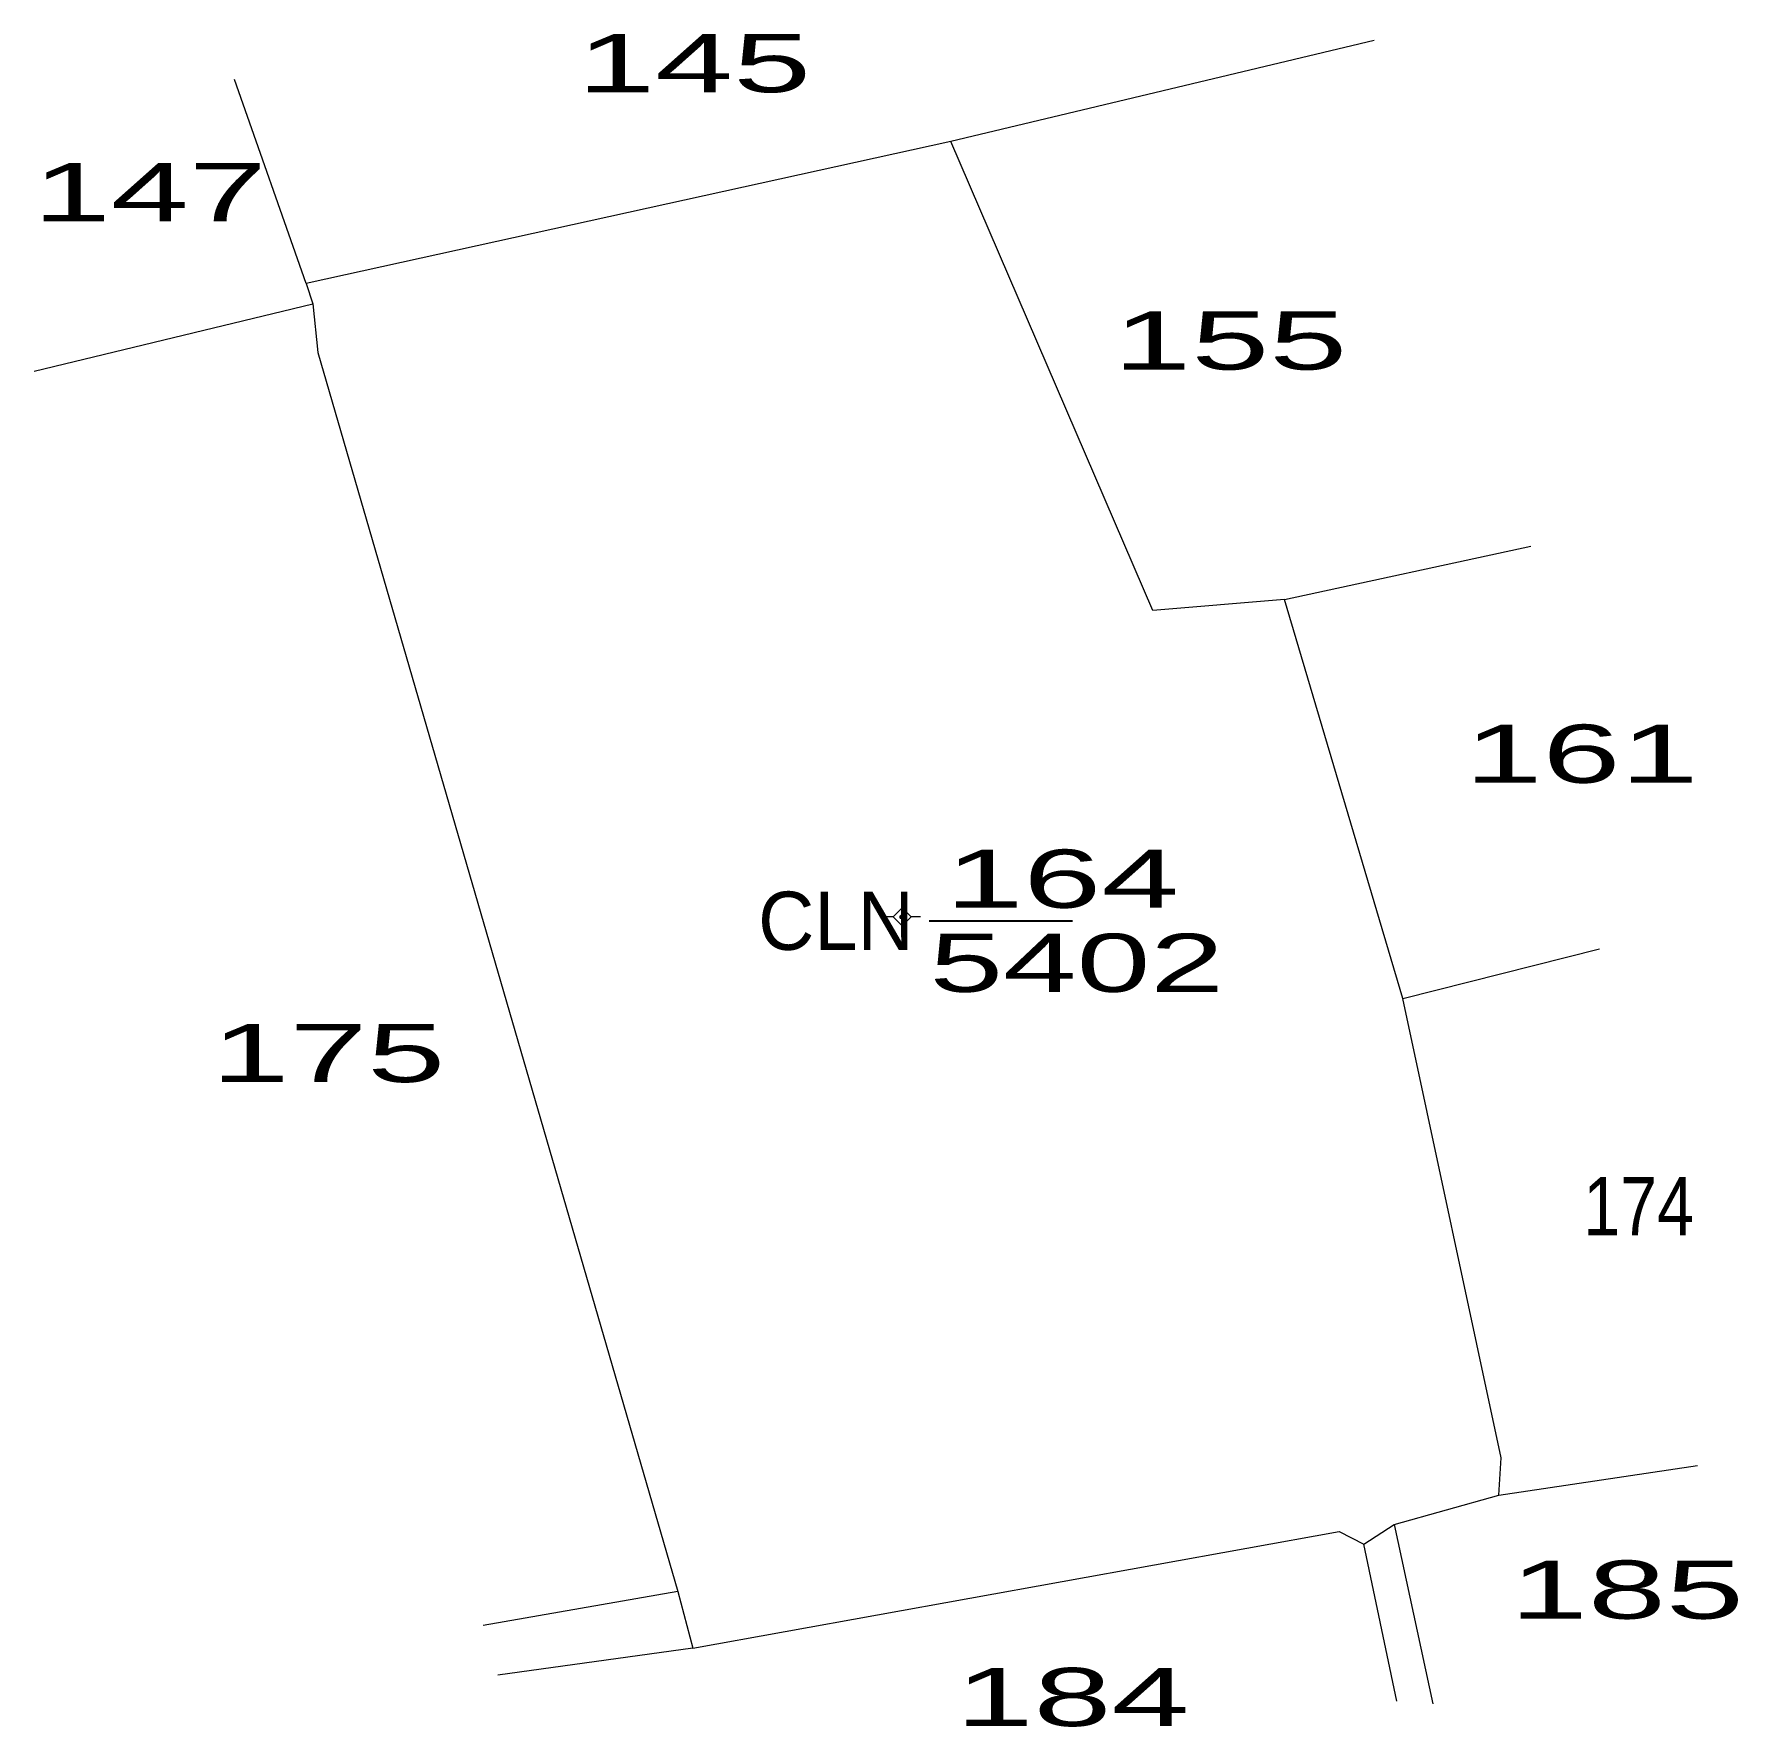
# Model space of a CAD drawing. Header units: metres. Extents: x 549211 to 549328, y 1839290 to 1839406.
import ezdxf
from ezdxf.enums import TextEntityAlignment as Align

# ---------------------------------------------------------------- set-up
doc = ezdxf.new("R2010")
doc.units = ezdxf.units.M
doc.header["$LTSCALE"] = 1.6
for name, color, linetype, lineweight in [('1', 7, 'Continuous', 13), ('10', 7, 'Continuous', 13), ('11', 7, 'Continuous', 13), ('13', 7, 'Continuous', 25)]:
    doc.layers.add(name, color=color, linetype=linetype, lineweight=lineweight)

msp = doc.modelspace()

# ---------------------------------------------------------------- hatches: boundary and pattern name
at = {"layer": '11'}
msp.add_hatch(color=256, dxfattribs=at).paths.add_polyline_path([(549270.469, 1839345.235, 1), (549270.169, 1839345.235, 1)])

# ---------------------------------------------------------------- linework, layer by layer
at = {"layer": '1'}
for p, q in [((549302.75, 1839405.46), (549273.67, 1839398.53)), ((549229.37, 1839388.76), (549224.43, 1839402.79)), ((549210.66, 1839382.74), (549229.82, 1839387.38)), ((549296.6, 1839367.06), (549313.52, 1839370.72)), ((549304.73, 1839339.63), (549318.23, 1839343.05)), ((549311.33, 1839305.5), (549324.98, 1839307.53)), ((549304.14, 1839303.47), (549306.79, 1839291.16)), ((549304.31, 1839291.33), (549302.05, 1839302.12)), ((549254.9, 1839298.86), (549241.53, 1839296.54)), ((549255.93, 1839294.97), (549242.52, 1839293.11))]:
    msp.add_line(p, q, dxfattribs=at)
at = {"layer": '10'}
msp.add_lwpolyline([(549311.49, 1839308.05), (549304.73, 1839339.63), (549296.6, 1839367.06), (549287.55, 1839366.29), (549273.67, 1839398.53), (549229.37, 1839388.76), (549229.82, 1839387.38), (549230.16, 1839384.02), (549254.9, 1839298.86), (549255.93, 1839294.97), (549300.35, 1839302.99), (549302.05, 1839302.12), (549304.14, 1839303.47), (549311.33, 1839305.5)], close=True, dxfattribs=at)
at = {"layer": '11'}
for p, q in [((549270.32, 1839346.49), (549270.32, 1839345.86)), ((549269.69, 1839345.24), (549269.07, 1839345.24)), ((549271.57, 1839345.24), (549270.94, 1839345.24)), ((549270.32, 1839344.61), (549270.32, 1839343.99))]:
    msp.add_line(p, q, dxfattribs=at)
msp.add_lwpolyline([(549270.32, 1839345.86), (549269.69, 1839345.24), (549270.32, 1839344.61), (549270.94, 1839345.24)], close=True, dxfattribs=at)
msp.add_circle((549270.319, 1839345.235), 0.15, dxfattribs=at)
at = {"layer": '13'}
msp.add_line((549272.18, 1839344.97), (549282.03, 1839344.97), dxfattribs=at)

# ---------------------------------------------------------------- texts
for s, width, p in [('145', 1.8, (549256.025, 1839401.91)), ('147', 1.8, (549218.615, 1839393.05)), ('155', 1.8, (549292.865, 1839382.85)), ('161', 1.8, (549317.005, 1839354.45)), ('164', 1.8, (549281.325, 1839345.86)), ('5402', 1.7, (549282.31, 1839340.08)), ('175', 1.8, (549230.88, 1839333.88)), ('174', 0.85, (549320.93, 1839323.36)), ('185', 1.8, (549320.125, 1839297)), ('184', 1.8, (549282.025, 1839289.62))]:
    msp.add_text(s, height=4, dxfattribs=dict(at, width=width)).set_placement(p, align=Align.CENTER)
msp.add_text('CLN', height=4, dxfattribs=at).set_placement((549271.118, 1839342.97), align=Align.RIGHT)

doc.saveas('drawing.dxf')
